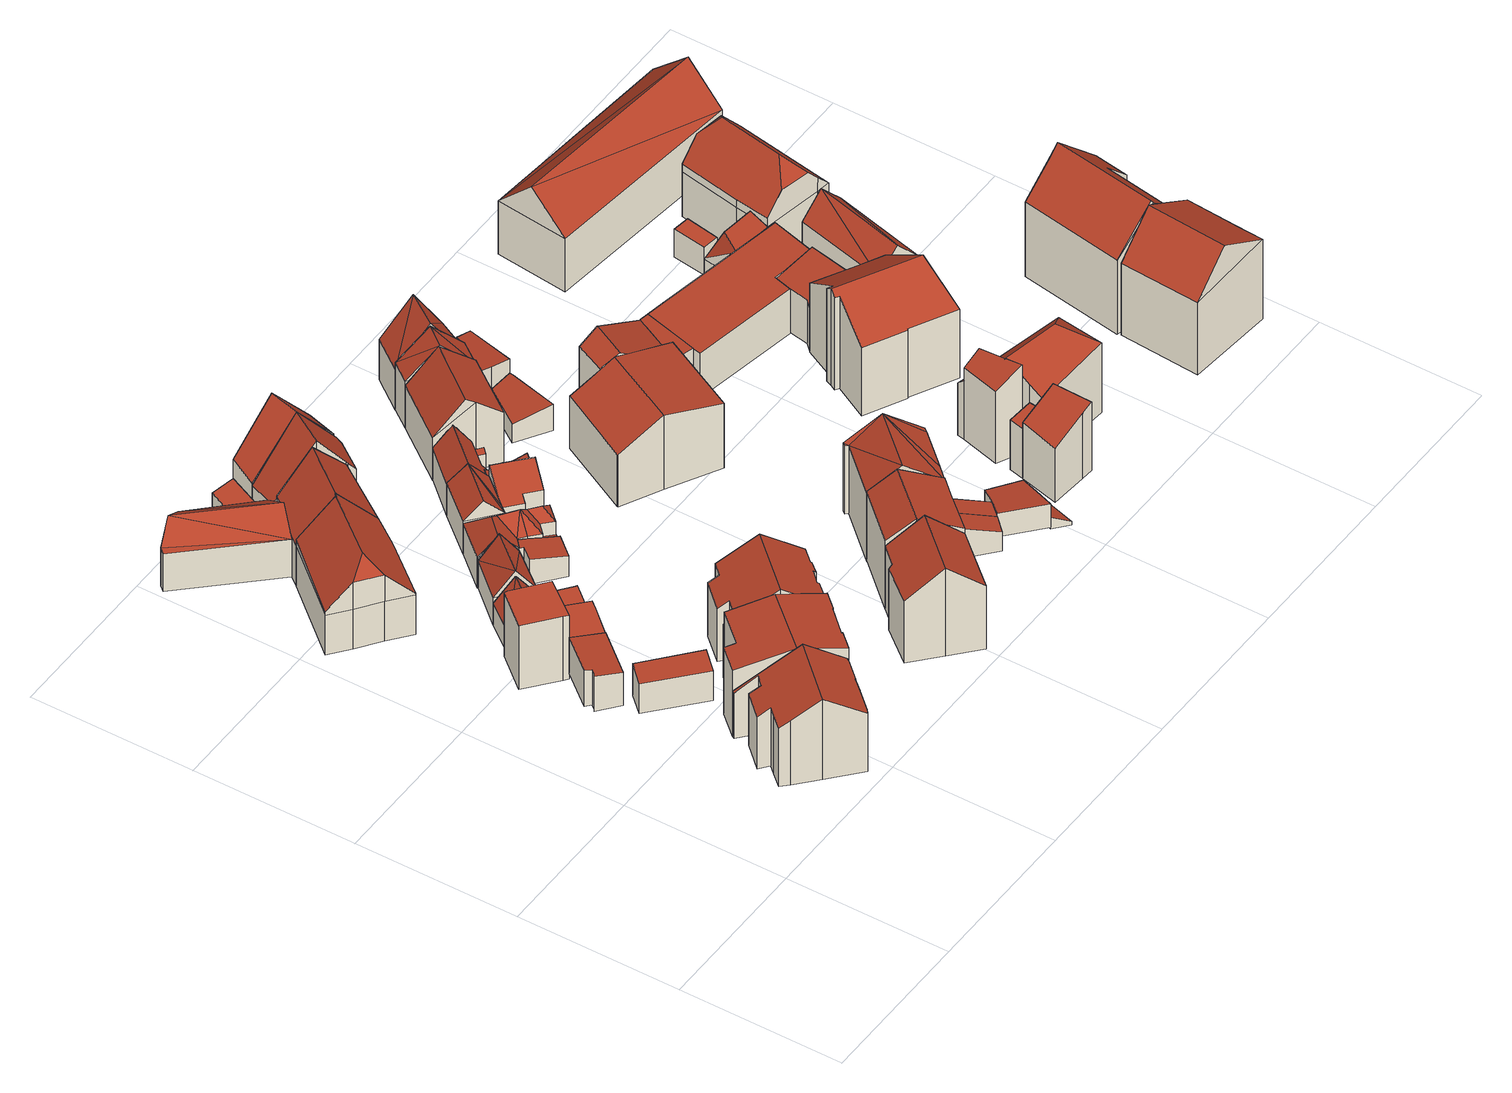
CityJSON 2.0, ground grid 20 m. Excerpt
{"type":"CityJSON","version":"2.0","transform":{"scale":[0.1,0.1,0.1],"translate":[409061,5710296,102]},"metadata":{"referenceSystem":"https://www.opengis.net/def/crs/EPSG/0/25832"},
"CityObjects":{
"building1":{"type":"Building","attributes":{"Gemeindeschluessel":"05978036","Geometrietyp2DReferenz":"3000","function":"31001_1000","roofType":"3100","measuredHeight":11.25},"geometry":[{"type":"MultiSurface","lod":"2","boundaries":[[[0,1,2,3]],[[1,4,2]],[[4,5,6,2]],[[5,7,8,6]],[[7,9,10,8]],[[9,11,10]],[[11,12,13,10]],[[12,14,13]],[[14,15,16,13]],[[15,17,18,16]],[[17,19,20,18]],[[19,21,22,20]],[[21,23,24,22]],[[23,25,26,24]],[[25,27,28,26]],[[27,29,30,28]],[[29,31,32,30]],[[31,33,34,32]],[[33,35,36,34]],[[35,37,38,36]],[[37,39,40,38]],[[39,41,42,40]],[[41,43,44,42]],[[43,0,3,44]],[[39,37,35,33,31,29,27,25,23,21,19,17]],[[17,15,14,12,11,9,7,5,4,1,0,43,41,39]],[[3,2,6,8,10,13,16,18,20,22,24,26,28,30,32,34,36,38,40,42,44]]],"semantics":{"surfaces":[{"type":"WallSurface"},{"type":"RoofSurface"},{"type":"GroundSurface"}],"values":[0,0,0,0,0,0,0,0,0,0,0,0,0,0,0,0,0,0,0,0,0,0,0,0,1,1,2]}}]},
"building2":{"type":"Building","attributes":{"Gemeindeschluessel":"05978036","Geometrietyp2DReferenz":"3000","function":"31001_2000","roofType":"2100","measuredHeight":5.08},"geometry":[{"type":"MultiSurface","lod":"2","boundaries":[[[45,46,47,48]],[[46,49,50,47]],[[49,51,52,50]],[[51,53,54,52]],[[53,55,56,54]],[[55,57,58,56]],[[57,45,48,58]],[[57,55,53,51,49,46,45]],[[48,47,50,52,54,56,58]]],"semantics":{"surfaces":[{"type":"WallSurface"},{"type":"RoofSurface"},{"type":"GroundSurface"}],"values":[0,0,0,0,0,0,0,1,2]}}]},
"building3":{"type":"Building","attributes":{"Gemeindeschluessel":"05978036","Geometrietyp2DReferenz":"3000","function":"31001_1000","roofType":"2100","measuredHeight":4.54},"geometry":[{"type":"MultiSurface","lod":"2","boundaries":[[[59,60,61,62]],[[60,63,64,61]],[[63,65,66,64]],[[65,59,62,66]],[[65,63,60,59]],[[62,61,64,66]]],"semantics":{"surfaces":[{"type":"WallSurface"},{"type":"RoofSurface"},{"type":"GroundSurface"}],"values":[0,0,0,0,1,2]}}]},
"building4":{"type":"Building","attributes":{"Gemeindeschluessel":"05978036","Geometrietyp2DReferenz":"3000","function":"31001_1000","roofType":"9999","measuredHeight":9},"geometry":[{"type":"MultiSurface","lod":"2","boundaries":[[[67,68,69,70,71,72]],[[72,71,73,74]],[[71,70,75,73]],[[70,69,76,75]],[[69,68,77,76]],[[68,67,78,77]],[[67,72,74,78]],[[74,73,75,76,77,78]]],"semantics":{"surfaces":[{"type":"RoofSurface"},{"type":"WallSurface"},{"type":"GroundSurface"}],"values":[0,1,1,1,1,1,1,2]}}]},
"building5":{"type":"Building","attributes":{"Gemeindeschluessel":"05978036","Geometrietyp2DReferenz":"3000","function":"31001_1000","roofType":"3100","measuredHeight":10.9},"geometry":[{"type":"MultiSurface","lod":"2","boundaries":[[[79,80,81,82]],[[80,83,84,81]],[[83,85,86,84]],[[85,87,88,86]],[[87,89,90,88]],[[89,91,92,90]],[[91,93,94,92]],[[93,95,96,94]],[[95,97,98,96]],[[97,99,100,98]],[[99,101,102,100]],[[101,103,104,102]],[[103,79,82,104]],[[99,97,95,93,91,89,87,85]],[[85,83,80,79,103,101,99]],[[82,81,84,86,88,90,92,94,96,98,100,102,104]]],"semantics":{"surfaces":[{"type":"WallSurface"},{"type":"RoofSurface"},{"type":"GroundSurface"}],"values":[0,0,0,0,0,0,0,0,0,0,0,0,0,1,1,2]}}]},
"building6":{"type":"Building","attributes":{"Gemeindeschluessel":"05978036","Geometrietyp2DReferenz":"3000","function":"31001_1000","roofType":"1000","measuredHeight":4.64},"geometry":[{"type":"MultiSurface","lod":"2","boundaries":[[[105,106,107,108]],[[106,109,110,107]],[[109,111,112,110]],[[111,113,114,112]],[[113,105,108,114]],[[113,111,109,106,105]],[[108,107,110,112,114]]],"semantics":{"surfaces":[{"type":"WallSurface"},{"type":"RoofSurface"},{"type":"GroundSurface"}],"values":[0,0,0,0,0,1,2]}}]},
"building7":{"type":"Building","attributes":{"Gemeindeschluessel":"05978036","Geometrietyp2DReferenz":"3000","function":"31001_1000","roofType":"5000","measuredHeight":11.27},"geometry":[{"type":"MultiSurface","lod":"2","boundaries":[[[115,116,117,118]],[[116,119,120,117]],[[119,121,122,120]],[[121,123,124,122]],[[123,125,126,124]],[[125,127,128,126]],[[127,129,130,128]],[[129,131,132,130]],[[131,133,134,132]],[[133,115,118,134]],[[135,136,137]],[[125,138,139,140,141,136,135,142]],[[136,141,143,144,137]],[[123,138,125]],[[127,125,142]],[[119,116,141,140]],[[116,115,143,141]],[[121,119,140,139]],[[123,121,139,138]],[[131,129,135,137]],[[129,127,142,135]],[[133,131,137,144]],[[115,133,144,143]],[[118,117,120,122,124,126,128,130,132,134]]],"semantics":{"surfaces":[{"type":"WallSurface"},{"type":"RoofSurface"},{"type":"GroundSurface"}],"values":[0,0,0,0,0,0,0,0,0,0,1,1,1,0,0,0,0,0,0,0,0,0,0,2]}}]},
"building8":{"type":"Building","attributes":{"Gemeindeschluessel":"05978036","Geometrietyp2DReferenz":"3000","function":"31001_1000","roofType":"3100","measuredHeight":6.16},"geometry":[{"type":"MultiSurface","lod":"2","boundaries":[[[145,146,147,75]],[[146,148,149,147]],[[148,150,76,149]],[[150,145,75,76]],[[148,146,151]],[[145,150,152]],[[145,151,146]],[[151,145,152]],[[152,148,151]],[[148,152,150]],[[75,147,149,76]]],"semantics":{"surfaces":[{"type":"WallSurface"},{"type":"RoofSurface"},{"type":"GroundSurface"}],"values":[0,0,0,0,0,0,1,1,1,1,2]}}]},
"building9":{"type":"Building","attributes":{"Gemeindeschluessel":"05978036","Geometrietyp2DReferenz":"3000","function":"31001_1000","roofType":"1000","measuredHeight":1.96},"geometry":[{"type":"MultiSurface","lod":"2","boundaries":[[[153,154,155,156]],[[154,157,158,155]],[[157,159,160,158]],[[159,161,162,160]],[[161,163,164,162]],[[163,165,166,164]],[[165,153,156,166]],[[165,163,161,159,157,154,153]],[[156,155,158,160,162,164,166]]],"semantics":{"surfaces":[{"type":"WallSurface"},{"type":"RoofSurface"},{"type":"GroundSurface"}],"values":[0,0,0,0,0,0,0,1,2]}}]},
"building10":{"type":"Building","attributes":{"Gemeindeschluessel":"05978036","Geometrietyp2DReferenz":"3000","function":"31001_1000"},"children":["building10-1","building10-2"]},
"building10-1":{"type":"BuildingPart","attributes":{"roofType":"5000","measuredHeight":7.78},"parents":["building10"],"geometry":[{"type":"MultiSurface","lod":"2","boundaries":[[[167,168,169,170]],[[168,171,172,169]],[[171,173,174,172]],[[173,175,176,174]],[[175,177,178,176]],[[177,179,180,178]],[[181,167,182,183]],[[171,167,181]],[[167,171,168]],[[175,183,177]],[[173,183,175]],[[183,173,181]],[[179,177,183,184]],[[173,171,181]],[[170,169,172,174,176,178,180]],[[170,180,179,167]],[[184,183,182]],[[179,184,182,167]]],"semantics":{"surfaces":[{"type":"WallSurface"},{"type":"RoofSurface"},{"type":"GroundSurface"},{"type":"ClosureSurface"}],"values":[0,0,0,0,0,0,1,1,1,1,1,1,1,0,2,3,0,3]}}]},
"building10-2":{"type":"BuildingPart","attributes":{"roofType":"3100","measuredHeight":11.14},"parents":["building10"],"geometry":[{"type":"MultiSurface","lod":"2","boundaries":[[[185,186,122,187]],[[186,188,120,122]],[[188,189,118,120]],[[189,190,167,170,118]],[[191,192,193,180,179]],[[192,194,195,193]],[[194,138,124,195]],[[138,185,187,124]],[[192,191,184,182,190,189,188,186,185]],[[185,138,194,192]],[[187,122,120,118,170,180,193,195,124]],[[179,184,191]],[[182,167,190]],[[179,180,170,167]],[[179,167,182,184]]],"semantics":{"surfaces":[{"type":"WallSurface"},{"type":"RoofSurface"},{"type":"GroundSurface"},{"type":"ClosureSurface"}],"values":[0,0,0,0,0,0,0,0,1,1,2,0,0,3,3]}}]},
"building11":{"type":"Building","attributes":{"Gemeindeschluessel":"05978036","Geometrietyp2DReferenz":"3000","function":"31001_1000","roofType":"3100","measuredHeight":6.98},"geometry":[{"type":"MultiSurface","lod":"2","boundaries":[[[196,197,198,199]],[[197,200,201,198]],[[200,202,203,201]],[[202,196,199,203]],[[200,197,204]],[[196,202,205]],[[197,205,204]],[[205,197,196]],[[205,200,204]],[[200,205,202]],[[199,198,201,203]]],"semantics":{"surfaces":[{"type":"WallSurface"},{"type":"RoofSurface"},{"type":"GroundSurface"}],"values":[0,0,0,0,0,0,1,1,1,1,2]}}]},
"building12":{"type":"Building","attributes":{"Gemeindeschluessel":"05978036","Geometrietyp2DReferenz":"3000","function":"31001_1000","roofType":"3100","measuredHeight":11.34},"geometry":[{"type":"MultiSurface","lod":"2","boundaries":[[[206,207,208,209]],[[207,210,211,208]],[[210,212,213,211]],[[212,214,215,213]],[[214,216,217,215]],[[216,218,219,217]],[[218,220,221,219]],[[220,222,223,221]],[[222,224,225,223]],[[224,226,227,225]],[[226,228,229,227]],[[228,230,231,229]],[[230,232,233,231]],[[232,234,235,233]],[[234,236,88,235]],[[236,237,238,88]],[[237,239,84,238]],[[239,240,241,84]],[[240,206,209,241]],[[237,236,234,232,230,228,226,224,222,220,218]],[[218,216,214,212,210,207,206,240,239,237]],[[209,208,211,213,215,217,219,221,223,225,227,229,231,233,235,88,238,84,241]]],"semantics":{"surfaces":[{"type":"WallSurface"},{"type":"RoofSurface"},{"type":"GroundSurface"}],"values":[0,0,0,0,0,0,0,0,0,0,0,0,0,0,0,0,0,0,0,1,1,2]}}]},
"building13":{"type":"Building","attributes":{"Gemeindeschluessel":"05978036","Geometrietyp2DReferenz":"3000","function":"31001_2460","roofType":"1000","measuredHeight":2.36},"geometry":[{"type":"MultiSurface","lod":"2","boundaries":[[[242,243,244,245]],[[243,246,247,244]],[[246,248,249,247]],[[248,242,245,249]],[[248,246,243,242]],[[245,244,247,249]]],"semantics":{"surfaces":[{"type":"WallSurface"},{"type":"RoofSurface"},{"type":"GroundSurface"}],"values":[0,0,0,0,1,2]}}]},
"building14":{"type":"Building","attributes":{"Gemeindeschluessel":"05978036","Geometrietyp2DReferenz":"3000","function":"31001_2000","roofType":"2100","measuredHeight":3.6},"geometry":[{"type":"MultiSurface","lod":"2","boundaries":[[[250,251,252,253]],[[251,254,255,252]],[[254,256,257,255]],[[256,258,259,257]],[[258,260,261,259]],[[260,262,263,261]],[[262,264,265,263]],[[264,250,253,265]],[[264,262,260,258,256,254,251,250]],[[253,252,255,257,259,261,263,265]]],"semantics":{"surfaces":[{"type":"WallSurface"},{"type":"RoofSurface"},{"type":"GroundSurface"}],"values":[0,0,0,0,0,0,0,0,1,2]}}]},
"building15":{"type":"Building","attributes":{"Gemeindeschluessel":"05978036","Geometrietyp2DReferenz":"3000","function":"31001_1000","roofType":"5000","measuredHeight":6.95},"geometry":[{"type":"MultiSurface","lod":"2","boundaries":[[[266,267,268,269]],[[267,270,271,268]],[[270,272,273,271]],[[272,274,275,273]],[[274,276,277,275]],[[276,278,279,277]],[[278,280,281,279]],[[280,282,283,281]],[[282,284,285,283]],[[284,286,201,285]],[[286,287,198,201]],[[287,266,269,198]],[[287,288,266]],[[288,287,286]],[[289,290,288,286,284]],[[291,282,280]],[[291,284,282]],[[284,291,289]],[[292,291,280,278]],[[293,292,278,276]],[[293,276,274]],[[274,292,293]],[[272,292,274]],[[270,292,272]],[[270,291,292]],[[270,289,291]],[[270,290,289]],[[290,270,267]],[[288,290,267,266]],[[269,268,271,273,275,277,279,281,283,285,201,198]]],"semantics":{"surfaces":[{"type":"WallSurface"},{"type":"RoofSurface"},{"type":"GroundSurface"}],"values":[0,0,0,0,0,0,0,0,0,0,0,0,0,0,1,1,1,1,1,1,1,1,1,1,1,1,1,1,1,2]}}]},
"building16":{"type":"Building","attributes":{"Gemeindeschluessel":"05978036","Geometrietyp2DReferenz":"3000","function":"31001_1000","roofType":"3100","measuredHeight":12.45},"geometry":[{"type":"MultiSurface","lod":"2","boundaries":[[[294,295,296,297]],[[295,298,299,296]],[[298,300,301,299]],[[300,302,303,301]],[[302,304,305,303]],[[304,306,307,305]],[[306,308,309,307]],[[308,310,311,309]],[[310,294,297,311]],[[306,304,302,300,298]],[[298,295,294,310,308,306]],[[297,296,299,301,303,305,307,309,311]]],"semantics":{"surfaces":[{"type":"WallSurface"},{"type":"RoofSurface"},{"type":"GroundSurface"}],"values":[0,0,0,0,0,0,0,0,0,1,1,2]}}]},
"building17":{"type":"Building","attributes":{"Gemeindeschluessel":"05978036","Geometrietyp2DReferenz":"3000","function":"31001_1000","roofType":"2100","measuredHeight":1.7},"geometry":[{"type":"MultiSurface","lod":"2","boundaries":[[[312,313,314,315]],[[313,316,317,314]],[[316,318,319,317]],[[318,312,315,319]],[[318,316,313,312]],[[315,314,317,319]]],"semantics":{"surfaces":[{"type":"WallSurface"},{"type":"RoofSurface"},{"type":"GroundSurface"}],"values":[0,0,0,0,1,2]}}]},
"building18":{"type":"Building","attributes":{"Gemeindeschluessel":"05978036","Geometrietyp2DReferenz":"3000","function":"31001_1000"},"children":["building18-1","building18-2"]},
"building18-1":{"type":"BuildingPart","attributes":{"roofType":"3100","measuredHeight":11.74},"parents":["building18"],"geometry":[{"type":"MultiSurface","lod":"2","boundaries":[[[320,321,322,323]],[[321,324,325,322]],[[324,326,327,325]],[[326,328,329,327]],[[328,330,331,329]],[[330,332,333,331]],[[332,334,335,333]],[[334,175,336,335]],[[175,337,338,336]],[[332,330,328,326,324,321,320,339]],[[339,337,175,334,332]],[[338,340,323,322,325,327,329,331,333,335,336]],[[340,338,337,339]],[[320,323,340,339]]],"semantics":{"surfaces":[{"type":"WallSurface"},{"type":"RoofSurface"},{"type":"GroundSurface"},{"type":"ClosureSurface"}],"values":[0,0,0,0,0,0,0,0,0,1,1,2,3,3]}}]},
"building18-2":{"type":"BuildingPart","attributes":{"roofType":"3100","measuredHeight":11.74},"parents":["building18"],"geometry":[{"type":"MultiSurface","lod":"2","boundaries":[[[341,342,343,344]],[[342,345,320,323,343]],[[346,347,348,338,337]],[[347,341,344,348]],[[339,345,342,341]],[[341,347,346,339]],[[344,343,323,340,338,348]],[[339,320,345]],[[339,340,323,320]],[[346,337,339]],[[337,338,340,339]]],"semantics":{"surfaces":[{"type":"WallSurface"},{"type":"RoofSurface"},{"type":"GroundSurface"},{"type":"ClosureSurface"}],"values":[0,0,0,0,1,1,2,0,3,0,3]}}]},
"building19":{"type":"Building","attributes":{"Gemeindeschluessel":"05978036","Geometrietyp2DReferenz":"3000","function":"31001_1000","roofType":"5000","measuredHeight":6.96},"geometry":[{"type":"MultiSurface","lod":"2","boundaries":[[[349,350,351,352]],[[350,353,354,351]],[[353,355,356,354]],[[355,357,358,356]],[[357,349,352,358]],[[359,360,350,349]],[[360,355,353]],[[360,357,355]],[[357,360,359]],[[353,350,360]],[[349,357,359]],[[352,351,354,356,358]]],"semantics":{"surfaces":[{"type":"WallSurface"},{"type":"RoofSurface"},{"type":"GroundSurface"}],"values":[0,0,0,0,0,1,1,1,1,0,0,2]}}]},
"building20":{"type":"Building","attributes":{"Gemeindeschluessel":"05978036","Geometrietyp2DReferenz":"3000","function":"31001_1000","roofType":"2100","measuredHeight":5.82},"geometry":[{"type":"MultiSurface","lod":"2","boundaries":[[[361,362,363,364]],[[362,365,366,363]],[[365,367,368,366]],[[367,369,370,368]],[[369,371,372,370]],[[371,373,374,372]],[[373,375,376,374]],[[375,361,364,376]],[[375,373,371,369,367,365,362,361]],[[364,363,366,368,370,372,374,376]]],"semantics":{"surfaces":[{"type":"WallSurface"},{"type":"RoofSurface"},{"type":"GroundSurface"}],"values":[0,0,0,0,0,0,0,0,1,2]}}]},
"building21":{"type":"Building","attributes":{"Gemeindeschluessel":"05978036","Geometrietyp2DReferenz":"3000","function":"31001_1000","roofType":"3100","measuredHeight":12.07},"geometry":[{"type":"MultiSurface","lod":"2","boundaries":[[[377,378,379,380]],[[378,381,382,379]],[[381,383,384,382]],[[383,385,386,384]],[[385,387,388,386]],[[387,389,390,388]],[[389,377,380,390]],[[385,383,381,378]],[[378,377,389,387,385]],[[380,379,382,384,386,388,390]]],"semantics":{"surfaces":[{"type":"WallSurface"},{"type":"RoofSurface"},{"type":"GroundSurface"}],"values":[0,0,0,0,0,0,0,1,1,2]}}]},
"building22":{"type":"Building","attributes":{"Gemeindeschluessel":"05978036","Geometrietyp2DReferenz":"3000","function":"31001_1000","roofType":"2100","measuredHeight":3.78},"geometry":[{"type":"MultiSurface","lod":"2","boundaries":[[[391,392,393,394]],[[392,395,396,393]],[[395,397,398,396]],[[397,399,400,398]],[[399,401,402,400]],[[401,391,394,402]],[[401,399,397,395,392,391]],[[394,393,396,398,400,402]]],"semantics":{"surfaces":[{"type":"WallSurface"},{"type":"RoofSurface"},{"type":"GroundSurface"}],"values":[0,0,0,0,0,0,1,2]}}]},
"building23":{"type":"Building","attributes":{"Gemeindeschluessel":"05978036","Geometrietyp2DReferenz":"3000","function":"31001_1000"},"children":["building23-1","building23-2"]},
"building23-1":{"type":"BuildingPart","attributes":{"roofType":"9999","measuredHeight":3.39},"parents":["building23"],"geometry":[{"type":"MultiSurface","lod":"2","boundaries":[[[403,404,405,406]],[[406,405,407,408]],[[404,403,409,410]],[[403,406,408,409]],[[410,407,405,404]],[[408,407,410,409]]],"semantics":{"surfaces":[{"type":"RoofSurface"},{"type":"WallSurface"},{"type":"GroundSurface"}],"values":[0,1,1,1,1,2]}}]},
"building23-2":{"type":"BuildingPart","attributes":{"roofType":"5000","measuredHeight":7.15},"parents":["building23"],"geometry":[{"type":"MultiSurface","lod":"2","boundaries":[[[411,412,351,354]],[[412,413,414,351]],[[413,415,416,414]],[[417,418,419,420]],[[418,421,422,419]],[[421,392,423,422]],[[392,411,354,423]],[[424,425,413,412]],[[421,418,417,415,425,424,411,392]],[[412,411,424]],[[415,413,425]],[[354,351,414,416,410,407,420,419,422,423]],[[417,420,407,405,404,410,416,415]],[[405,407,410,404]]],"semantics":{"surfaces":[{"type":"WallSurface"},{"type":"RoofSurface"},{"type":"GroundSurface"},{"type":"ClosureSurface"}],"values":[0,0,0,0,0,0,0,1,1,0,0,2,0,3]}}]},
"building24":{"type":"Building","attributes":{"Gemeindeschluessel":"05978036","Geometrietyp2DReferenz":"3000","function":"31001_1310","roofType":"2100","measuredHeight":3.73},"geometry":[{"type":"MultiSurface","lod":"2","boundaries":[[[426,427,428,429]],[[427,430,431,428]],[[430,432,433,431]],[[432,434,435,433]],[[434,426,429,435]],[[434,432,430,427,426]],[[429,428,431,433,435]]],"semantics":{"surfaces":[{"type":"WallSurface"},{"type":"RoofSurface"},{"type":"GroundSurface"}],"values":[0,0,0,0,0,1,2]}}]},
"building25":{"type":"Building","attributes":{"Gemeindeschluessel":"05978036","Geometrietyp2DReferenz":"3000","function":"31001_9998","roofType":"2100","measuredHeight":4.64},"geometry":[{"type":"MultiSurface","lod":"2","boundaries":[[[436,437,438,439]],[[437,440,441,438]],[[440,442,443,441]],[[442,436,439,443]],[[442,440,437,436]],[[439,438,441,443]]],"semantics":{"surfaces":[{"type":"WallSurface"},{"type":"RoofSurface"},{"type":"GroundSurface"}],"values":[0,0,0,0,1,2]}}]},
"building26":{"type":"Building","attributes":{"Gemeindeschluessel":"05978036","Geometrietyp2DReferenz":"3000","function":"31001_1000","roofType":"5000","measuredHeight":12.66},"geometry":[{"type":"MultiSurface","lod":"2","boundaries":[[[444,445,446,447]],[[445,448,449,446]],[[448,450,451,449]],[[450,452,453,451]],[[452,454,455,453]],[[454,456,457,455]],[[456,458,459,457]],[[458,444,447,459]],[[460,454,452]],[[460,456,454]],[[460,458,456]],[[458,460,461]],[[450,445,460]],[[445,450,448]],[[445,461,460]],[[461,445,444]],[[444,458,461]],[[452,450,460]],[[447,446,449,451,453,455,457,459]]],"semantics":{"surfaces":[{"type":"WallSurface"},{"type":"RoofSurface"},{"type":"GroundSurface"}],"values":[0,0,0,0,0,0,0,0,1,1,1,1,1,1,1,1,0,0,2]}}]},
"building27":{"type":"Building","attributes":{"Gemeindeschluessel":"05978036","Geometrietyp2DReferenz":"3000","function":"31001_1100","roofType":"5000","measuredHeight":10.4},"geometry":[{"type":"MultiSurface","lod":"2","boundaries":[[[462,463,464,465]],[[463,466,467,464]],[[466,468,469,467]],[[468,470,471,469]],[[470,462,465,471]],[[466,472,473,470,468]],[[473,472,463,462]],[[462,470,473]],[[466,463,472]],[[465,464,467,469,471]]],"semantics":{"surfaces":[{"type":"WallSurface"},{"type":"RoofSurface"},{"type":"GroundSurface"}],"values":[0,0,0,0,0,1,1,0,0,2]}}]},
"building28":{"type":"Building","attributes":{"Gemeindeschluessel":"05978036","Geometrietyp2DReferenz":"3000","function":"31001_2000","roofType":"2100","measuredHeight":4.6},"geometry":[{"type":"MultiSurface","lod":"2","boundaries":[[[437,436,439,438]],[[436,474,475,439]],[[474,476,477,475]],[[476,437,438,477]],[[476,474,436,437]],[[438,439,475,477]]],"semantics":{"surfaces":[{"type":"WallSurface"},{"type":"RoofSurface"},{"type":"GroundSurface"}],"values":[0,0,0,0,1,2]}}]},
"building29":{"type":"Building","attributes":{"Gemeindeschluessel":"05978036","Geometrietyp2DReferenz":"3000","function":"31001_1000","roofType":"2100","measuredHeight":3.28},"geometry":[{"type":"MultiSurface","lod":"2","boundaries":[[[478,479,480,481]],[[479,482,483,480]],[[482,484,485,483]],[[484,486,487,485]],[[486,488,489,487]],[[488,478,481,489]],[[488,486,484,482,479,478]],[[481,480,483,485,487,489]]],"semantics":{"surfaces":[{"type":"WallSurface"},{"type":"RoofSurface"},{"type":"GroundSurface"}],"values":[0,0,0,0,0,0,1,2]}}]},
"building30":{"type":"Building","attributes":{"Gemeindeschluessel":"05978036","Geometrietyp2DReferenz":"3000","function":"31001_1100","roofType":"3100","measuredHeight":10.37},"geometry":[{"type":"MultiSurface","lod":"2","boundaries":[[[490,491,492,464]],[[491,493,494,492]],[[493,495,467,494]],[[495,490,464,467]],[[493,491,496]],[[490,495,497]],[[491,497,496]],[[497,491,490]],[[496,495,493]],[[495,496,497]],[[464,492,494,467]]],"semantics":{"surfaces":[{"type":"WallSurface"},{"type":"RoofSurface"},{"type":"GroundSurface"}],"values":[0,0,0,0,0,0,1,1,1,1,2]}}]},
"building31":{"type":"Building","attributes":{"Gemeindeschluessel":"05978036","Geometrietyp2DReferenz":"3000","function":"31001_1310","roofType":"2100","measuredHeight":3.69},"geometry":[{"type":"MultiSurface","lod":"2","boundaries":[[[498,499,500,501]],[[499,502,503,500]],[[502,504,505,503]],[[504,506,507,505]],[[506,498,501,507]],[[506,504,502,499,498]],[[501,500,503,505,507]]],"semantics":{"surfaces":[{"type":"WallSurface"},{"type":"RoofSurface"},{"type":"GroundSurface"}],"values":[0,0,0,0,0,1,2]}}]},
"building32":{"type":"Building","attributes":{"Gemeindeschluessel":"05978036","Geometrietyp2DReferenz":"3000","function":"31001_2000"},"children":["building32-1","building32-2"]},
"building32-1":{"type":"BuildingPart","attributes":{"roofType":"3100","measuredHeight":10.35},"parents":["building32"],"geometry":[{"type":"MultiSurface","lod":"2","boundaries":[[[508,509,510,511]],[[509,512,513,510]],[[512,514,515,513]],[[514,516,517,515]],[[518,519,520,521,522]],[[519,508,511,520]],[[523,524,525,516,514,512,509,508]],[[508,519,518,526,527,523]],[[511,510,513,515,517,528,521,520]],[[529,524,523]],[[528,517,516,525,530]],[[530,525,524,529]],[[518,522,526]],[[527,529,523]],[[528,530,522,521]],[[522,530,529,527,526]]],"semantics":{"surfaces":[{"type":"WallSurface"},{"type":"RoofSurface"},{"type":"GroundSurface"},{"type":"ClosureSurface"}],"values":[0,0,0,0,0,0,1,1,2,0,3,3,0,0,3,3]}}]},
"building32-2":{"type":"BuildingPart","attributes":{"roofType":"3100","measuredHeight":10.6},"parents":["building32"],"geometry":[{"type":"MultiSurface","lod":"2","boundaries":[[[531,532,533,517,516]],[[532,534,535,533]],[[534,522,521,535]],[[534,532,536]],[[532,531,524,529,527,537,536]],[[522,534,536,537,526]],[[517,533,535,521,528]],[[516,525,531]],[[517,528,530,525,516]],[[528,521,522,530]],[[537,527,526]],[[524,531,525]],[[529,524,525,530]],[[526,527,529,530,522]]],"semantics":{"surfaces":[{"type":"WallSurface"},{"type":"RoofSurface"},{"type":"GroundSurface"},{"type":"ClosureSurface"}],"values":[0,0,0,0,1,1,2,0,3,3,0,0,3,3]}}]},
"building33":{"type":"Building","attributes":{"Gemeindeschluessel":"05978036","Geometrietyp2DReferenz":"3000","function":"31001_1310","roofType":"2100","measuredHeight":1.61},"geometry":[{"type":"MultiSurface","lod":"2","boundaries":[[[538,539,540,541]],[[539,542,543,540]],[[542,544,545,543]],[[544,538,541,545]],[[544,542,539,538]],[[541,540,543,545]]],"semantics":{"surfaces":[{"type":"WallSurface"},{"type":"RoofSurface"},{"type":"GroundSurface"}],"values":[0,0,0,0,1,2]}}]},
"building34":{"type":"Building","attributes":{"Gemeindeschluessel":"05978036","Geometrietyp2DReferenz":"3000","function":"31001_1100","roofType":"5000","measuredHeight":10.72},"geometry":[{"type":"MultiSurface","lod":"2","boundaries":[[[546,547,548,549]],[[547,550,551,548]],[[550,552,553,551]],[[552,554,555,553]],[[554,546,549,555]],[[554,556,546]],[[556,554,557]],[[557,547,556]],[[547,557,552,550]],[[546,556,547]],[[557,554,552]],[[549,548,551,553,555]]],"semantics":{"surfaces":[{"type":"WallSurface"},{"type":"RoofSurface"},{"type":"GroundSurface"}],"values":[0,0,0,0,0,1,1,1,1,0,0,2]}}]},
"building35":{"type":"Building","attributes":{"Gemeindeschluessel":"05978036","Geometrietyp2DReferenz":"3000","function":"31001_1000","roofType":"2100","measuredHeight":6.03},"geometry":[{"type":"MultiSurface","lod":"2","boundaries":[[[558,559,560,561]],[[559,562,563,560]],[[562,564,565,563]],[[564,566,567,565]],[[566,568,569,567]],[[568,570,571,569]],[[570,558,561,571]],[[570,568,566,564,562,559,558]],[[561,560,563,565,567,569,571]]],"semantics":{"surfaces":[{"type":"WallSurface"},{"type":"RoofSurface"},{"type":"GroundSurface"}],"values":[0,0,0,0,0,0,0,1,2]}}]},
"building36":{"type":"Building","attributes":{"Gemeindeschluessel":"05978036","Geometrietyp2DReferenz":"3000","function":"31001_2000","roofType":"2100","measuredHeight":9.75},"geometry":[{"type":"MultiSurface","lod":"2","boundaries":[[[572,573,574,575]],[[573,576,577,574]],[[576,578,579,577]],[[578,580,581,579]],[[580,582,583,581]],[[582,572,575,583]],[[582,580,578,576,573,572]],[[575,574,577,579,581,583]]],"semantics":{"surfaces":[{"type":"WallSurface"},{"type":"RoofSurface"},{"type":"GroundSurface"}],"values":[0,0,0,0,0,0,1,2]}}]},
"building37":{"type":"Building","attributes":{"Gemeindeschluessel":"05978036","Geometrietyp2DReferenz":"3000","function":"31001_1310","roofType":"2100","measuredHeight":7.08},"geometry":[{"type":"MultiSurface","lod":"2","boundaries":[[[584,585,574,577]],[[585,586,587,574]],[[586,588,589,587]],[[588,584,577,589]],[[588,586,585,584]],[[577,574,587,589]]],"semantics":{"surfaces":[{"type":"WallSurface"},{"type":"RoofSurface"},{"type":"GroundSurface"}],"values":[0,0,0,0,1,2]}}]},
"building38":{"type":"Building","attributes":{"Gemeindeschluessel":"05978036","Geometrietyp2DReferenz":"3000","function":"31001_1100","roofType":"2100","measuredHeight":7.09},"geometry":[{"type":"MultiSurface","lod":"2","boundaries":[[[590,591,592,593]],[[591,594,521,592]],[[594,595,535,521]],[[595,590,593,535]],[[595,594,591,590]],[[593,592,521,535]]],"semantics":{"surfaces":[{"type":"WallSurface"},{"type":"RoofSurface"},{"type":"GroundSurface"}],"values":[0,0,0,0,1,2]}}]},
"building39":{"type":"Building","attributes":{"Gemeindeschluessel":"05978036","Geometrietyp2DReferenz":"3000","function":"31001_1000"},"children":["building39-1","building39-2"]},
"building39-1":{"type":"BuildingPart","attributes":{"roofType":"2100","measuredHeight":12.45},"parents":["building39"],"geometry":[{"type":"MultiSurface","lod":"2","boundaries":[[[596,597,598,599,600]],[[597,601,602,603,598]],[[597,596,604,605,606,607,601]],[[603,608,609,599,598]],[[610,602,601,607]],[[610,608,603,602]],[[606,610,607]],[[600,604,596]],[[599,609,605,604,600]],[[609,608,610,606,605]]],"semantics":{"surfaces":[{"type":"WallSurface"},{"type":"RoofSurface"},{"type":"GroundSurface"},{"type":"ClosureSurface"}],"values":[0,0,1,2,0,3,0,0,3,3]}}]},
"building39-2":{"type":"BuildingPart","attributes":{"roofType":"5000","measuredHeight":12.26},"parents":["building39"],"geometry":[{"type":"MultiSurface","lod":"2","boundaries":[[[611,612,613,614]],[[612,615,616,613]],[[615,600,599,616]],[[602,617,618,603]],[[617,619,620,618]],[[619,621,622,620]],[[621,623,624,622]],[[623,625,626,624]],[[625,627,628,626]],[[627,611,614,628]],[[623,621,629]],[[621,619,617,602,610,606,630,629]],[[630,604,600,615,612,611,627,625,623,629]],[[614,613,616,599,609,608,603,618,620,622,624,626,628]],[[605,604,630]],[[609,599,600,604,605]],[[606,605,630]],[[609,605,606,610,608]],[[602,603,608,610]]],"semantics":{"surfaces":[{"type":"WallSurface"},{"type":"RoofSurface"},{"type":"GroundSurface"},{"type":"ClosureSurface"}],"values":[0,0,0,0,0,0,0,0,0,0,1,1,1,2,0,3,0,3,3]}}]},
"building40":{"type":"Building","attributes":{"Gemeindeschluessel":"05978036","Geometrietyp2DReferenz":"3000","function":"31001_1100","roofType":"3100","measuredHeight":13.6},"geometry":[{"type":"MultiSurface","lod":"2","boundaries":[[[631,632,633,634]],[[632,635,636,633]],[[635,637,638,636]],[[637,639,640,638]],[[639,641,642,640]],[[641,643,644,642]],[[643,645,646,644]],[[645,647,648,646]],[[647,649,650,648]],[[649,651,652,650]],[[651,653,654,652]],[[653,655,656,654]],[[655,631,634,656]],[[651,649,647,645,643,641,639]],[[639,637,635,632,631,655,653,651]],[[634,633,636,638,640,642,644,646,648,650,652,654,656]]],"semantics":{"surfaces":[{"type":"WallSurface"},{"type":"RoofSurface"},{"type":"GroundSurface"}],"values":[0,0,0,0,0,0,0,0,0,0,0,0,0,1,1,2]}}]},
"building41":{"type":"Building","attributes":{"Gemeindeschluessel":"05978036","Geometrietyp2DReferenz":"3000","function":"31001_1100","roofType":"2100","measuredHeight":7},"geometry":[{"type":"MultiSurface","lod":"2","boundaries":[[[657,658,659,660]],[[658,661,592,659]],[[661,590,593,592]],[[590,662,663,593]],[[662,664,665,663]],[[664,666,667,665]],[[666,668,669,667]],[[668,670,671,669]],[[670,657,660,671]],[[670,668,666,664,662,590,661,658,657]],[[660,659,592,593,663,665,667,669,671]]],"semantics":{"surfaces":[{"type":"WallSurface"},{"type":"RoofSurface"},{"type":"GroundSurface"}],"values":[0,0,0,0,0,0,0,0,0,1,2]}}]},
"building42":{"type":"Building","attributes":{"Gemeindeschluessel":"05978036","Geometrietyp2DReferenz":"3000","function":"31001_1100","roofType":"2100","measuredHeight":6.99},"geometry":[{"type":"MultiSurface","lod":"2","boundaries":[[[672,673,674,675]],[[673,657,676,674]],[[657,677,678,676]],[[677,679,680,678]],[[679,681,682,680]],[[681,683,684,682]],[[683,672,675,684]],[[683,681,679,677,657,673,672]],[[675,674,676,678,680,682,684]]],"semantics":{"surfaces":[{"type":"WallSurface"},{"type":"RoofSurface"},{"type":"GroundSurface"}],"values":[0,0,0,0,0,0,0,1,2]}}]},
"building43":{"type":"Building","attributes":{"Gemeindeschluessel":"05978036","Geometrietyp2DReferenz":"3000","function":"31001_1310","roofType":"5000","measuredHeight":6.73},"geometry":[{"type":"MultiSurface","lod":"2","boundaries":[[[685,686,687,688]],[[686,689,690,687]],[[689,691,692,690]],[[691,693,694,692]],[[693,695,696,694]],[[695,685,688,696]],[[697,698,699]],[[700,701,698,697,702]],[[686,685,695,699,698,701]],[[691,702,697,693]],[[689,700,702,691]],[[686,701,700,689]],[[693,697,699,695]],[[688,687,690,692,694,696]]],"semantics":{"surfaces":[{"type":"WallSurface"},{"type":"RoofSurface"},{"type":"GroundSurface"}],"values":[0,0,0,0,0,0,1,1,1,0,0,0,0,2]}}]},
"building44":{"type":"Building","attributes":{"Gemeindeschluessel":"05978036","Geometrietyp2DReferenz":"3000","function":"31001_1310","roofType":"1000","measuredHeight":3.88},"geometry":[{"type":"MultiSurface","lod":"2","boundaries":[[[703,704,705,696]],[[704,706,707,705]],[[706,708,688,707]],[[708,703,696,688]],[[708,706,704,703]],[[696,705,707,688]]],"semantics":{"surfaces":[{"type":"WallSurface"},{"type":"RoofSurface"},{"type":"GroundSurface"}],"values":[0,0,0,0,1,2]}}]},
"building45":{"type":"Building","attributes":{"Gemeindeschluessel":"05978036","Geometrietyp2DReferenz":"3000","function":"31001_1000","roofType":"3100","measuredHeight":8.38},"geometry":[{"type":"MultiSurface","lod":"2","boundaries":[[[709,710,711,712]],[[710,713,714,711]],[[713,715,716,714]],[[715,717,718,716]],[[717,709,712,718]],[[719,709,717]],[[717,720,719]],[[713,721,719,720]],[[713,720,715]],[[710,721,713]],[[709,719,721,710]],[[720,717,715]],[[712,711,714,716,718]]],"semantics":{"surfaces":[{"type":"WallSurface"},{"type":"RoofSurface"},{"type":"GroundSurface"}],"values":[0,0,0,0,0,1,1,1,1,0,0,0,2]}}]},
"building46":{"type":"Building","attributes":{"Gemeindeschluessel":"05978036","Geometrietyp2DReferenz":"3000","function":"31001_1100","roofType":"5000","measuredHeight":14.98},"geometry":[{"type":"MultiSurface","lod":"2","boundaries":[[[722,723,724,725]],[[723,726,727,724]],[[726,728,729,727]],[[728,730,731,729]],[[730,732,733,731]],[[732,722,725,733]],[[730,728,726,734,735,732]],[[735,734,723,722]],[[726,723,734]],[[722,732,735]],[[725,724,727,729,731,733]]],"semantics":{"surfaces":[{"type":"WallSurface"},{"type":"RoofSurface"},{"type":"GroundSurface"}],"values":[0,0,0,0,0,0,1,1,0,0,2]}}]},
"building47":{"type":"Building","attributes":{"Gemeindeschluessel":"05978036","Geometrietyp2DReferenz":"3000","function":"31001_3010","roofType":"3100","measuredHeight":12.11},"geometry":[{"type":"MultiSurface","lod":"2","boundaries":[[[736,737,738,739]],[[737,740,741,738]],[[740,742,743,741]],[[742,736,739,743]],[[740,737,744]],[[736,742,745]],[[744,736,745]],[[736,744,737]],[[740,745,742]],[[745,740,744]],[[739,738,741,743]]],"semantics":{"surfaces":[{"type":"WallSurface"},{"type":"RoofSurface"},{"type":"GroundSurface"}],"values":[0,0,0,0,0,0,1,1,1,1,2]}}]},
"building48":{"type":"Building","attributes":{"Gemeindeschluessel":"05978036","Geometrietyp2DReferenz":"3000","function":"31001_1000","roofType":"5000","measuredHeight":12.56},"geometry":[{"type":"MultiSurface","lod":"2","boundaries":[[[746,747,748,749]],[[747,750,751,748]],[[750,752,753,751]],[[752,754,755,753]],[[754,756,757,755]],[[756,758,759,757]],[[758,700,760,759]],[[700,746,749,760]],[[761,762,763]],[[764,765,766]],[[767,768,769,764,766,763,762]],[[770,761,763,766,765,771,756]],[[756,771,758]],[[758,771,765,764,769,700]],[[746,768,767,747]],[[700,769,768,746]],[[747,767,762,750]],[[750,762,761,752]],[[754,770,756]],[[752,761,770,754]],[[749,748,751,753,755,757,759,760]]],"semantics":{"surfaces":[{"type":"WallSurface"},{"type":"RoofSurface"},{"type":"GroundSurface"}],"values":[0,0,0,0,0,0,0,0,1,1,1,1,0,0,0,0,0,0,0,0,2]}}]},
"building49":{"type":"Building","attributes":{"Gemeindeschluessel":"05978036","Geometrietyp2DReferenz":"3000","function":"31001_1100","roofType":"5000","measuredHeight":15.39},"geometry":[{"type":"MultiSurface","lod":"2","boundaries":[[[772,773,774]],[[775,776,777]],[[778,779,780,781,782,783,784,785]],[[775,786,779,778]],[[786,773,780,779]],[[773,772,781,780]],[[772,787,782,781]],[[787,788,783,782]],[[788,789,784,783]],[[789,776,785,784]],[[776,775,778,785]],[[777,774,773,786,775]],[[788,787,772,774,777,776,789]]],"semantics":{"surfaces":[{"type":"WallSurface"},{"type":"GroundSurface"},{"type":"RoofSurface"}],"values":[0,0,1,0,0,0,0,0,0,0,0,2,2]}}]}
},
"vertices":[
[222,70,103],[221,68,103],[221,68,21],[222,70,21],[221,68,102],[202,47,102],[202,47,21],[201,47,103],[201,47,21],[189,33,103],[189,33,21],[189,33,102],[170,12,102],[170,12,21],[170,12,103],[165,8,103],[165,8,21],[130,40,134],[130,40,21],[105,63,111],[105,63,21],[96,72,103],[96,72,21],[109,87,103],[109,87,21],[117,96,103],[117,96,21],[106,105,94],[106,105,21],[131,132,94],[131,132,21],[141,123,102],[141,123,21],[150,133,103],[150,133,21],[131,150,85],[131,150,21],[133,153,85],[133,153,21],[188,103,134],[188,103,21],[224,70,102],[224,70,21],[223,70,102],[223,70,21],
[89,295,67],[92,297,67],[92,297,17],[89,295,17],[96,302,67],[96,302,17],[90,308,68],[90,308,17],[123,348,68],[123,348,17],[153,323,64],[153,323,17],[113,275,64],[113,275,17],
[107,251,65],[126,272,68],[126,272,23],[107,251,23],[185,220,68],[185,220,23],[165,198,65],[165,198,23],
[118,352,99],[123,348,99],[156,391,99],[119,421,99],[115,423,99],[81,383,99],[115,423,9],[81,383,9],[119,421,9],[156,391,9],[123,348,9],[118,352,9],
[167,171,117],[169,173,117],[169,173,20],[167,171,20],[199,207,117],[199,207,20],[240,171,129],[240,171,20],[281,134,117],[281,134,20],[265,116,117],[265,116,20],[264,116,117],[264,116,20],[239,89,117],[239,89,20],[240,88,117],[240,88,20],[224,70,117],[224,70,20],[184,107,129],[184,107,20],[133,153,114],[133,153,20],[157,180,114],[157,180,20],
[153,323,62],[123,348,62],[123,348,16],[153,323,16],[156,391,62],[156,391,16],[187,362,62],[187,362,16],[179,352,62],[179,352,16],
[87,661,63],[122,635,63],[122,635,7],[87,661,7],[123,634,63],[123,634,7],[127,639,63],[127,639,7],[165,611,63],[165,611,7],[145,580,63],[145,580,7],[94,518,63],[94,518,7],[68,539,63],[68,539,7],[40,560,63],[40,560,7],[17,579,63],[17,579,7],[68,539,101],[66,565,120],[40,560,101],[165,611,67],[127,639,118],[123,634,118],[122,635,120],[94,518,65],[87,661,73],[17,579,68],
[119,421,40],[148,458,40],[148,458,9],[185,429,40],[185,429,9],[156,391,40],[167,443,71],[137,406,71],
[222,403,35],[187,362,35],[187,362,15],[222,403,15],[156,391,35],[156,391,15],[185,429,35],[185,429,15],[188,426,35],[188,426,15],[190,428,35],[190,428,15],[220,404,35],[220,404,15],
[96,672,60],[5,771,60],[5,771,7],[96,672,7],[11,778,60],[11,778,7],[67,793,60],[67,793,7],[132,726,60],[132,726,7],[128,717,60],[128,717,7],[133,715,60],[133,715,7],[34,784,85],[101,678,66],[116,695,85],[127,707,69],
[128,639,118],[127,639,117],[128,639,7],[123,634,117],[87,661,64],[96,672,65],[133,715,70],[172,697,118],[172,697,7],[210,680,72],[210,680,7],
[148,458,47],[187,502,47],[187,502,8],[148,458,8],[222,475,47],[222,475,8],[185,429,47],[185,429,8],[205,488,78],[167,443,78],
[213,203,103],[228,220,103],[228,220,20],[213,203,20],[219,229,94],[219,229,20],[246,258,95],[246,258,20],[255,250,103],[255,250,20],[267,263,103],[267,263,20],[302,231,134],[302,231,20],[337,198,102],[337,198,20],[324,183,102],[324,183,20],[325,182,101],[325,182,20],[315,170,101],[315,170,20],[313,172,103],[313,172,20],[301,160,103],[301,160,20],[303,158,101],[303,158,20],[283,135,101],[283,135,20],[281,134,101],[244,167,134],[244,167,20],[199,207,94],[203,211,94],[203,211,20],
[109,750,38],[129,792,38],[129,792,14],[109,750,14],[159,786,38],[159,786,14],[132,726,38],[132,726,14],
[215,457,49],[226,472,50],[226,472,14],[215,457,14],[222,475,50],[222,475,14],[232,484,50],[232,484,14],[241,477,48],[241,477,14],[253,466,46],[253,466,14],[267,454,43],[267,454,14],[247,430,43],[247,430,14],
[186,503,51],[221,543,51],[221,543,8],[186,503,8],[255,514,51],[255,514,8],[259,511,51],[259,511,8],[293,484,51],[293,484,8],[276,465,51],[276,465,8],[264,477,51],[264,477,8],[253,466,51],[253,466,8],[241,477,51],[241,477,8],[232,484,51],[232,484,8],[222,475,51],[187,502,51],[204,489,75],[232,509,71],[223,509,77],[252,493,72],[264,493,63],[276,482,64],
[360,106,110],[379,127,110],[379,127,21],[360,106,21],[409,98,145],[409,98,21],[440,69,110],[440,69,21],[403,27,110],[403,27,21],[386,7,110],[386,7,21],[354,36,145],[354,36,21],[322,66,108],[322,66,21],[355,107,107],[355,107,21],
[276,465,33],[267,454,35],[267,454,18],[276,465,18],[253,466,35],[253,466,18],[264,477,33],[264,477,18],
[250,722,60],[254,721,55],[254,721,6],[250,722,6],[253,714,51],[253,714,6],[221,675,60],[221,675,6],[212,679,73],[212,679,6],[210,680,76],[210,680,6],[177,695,124],[177,695,6],[128,717,61],[128,717,6],[132,726,6],[145,753,56],[145,753,6],[202,736,124],[202,736,6],
[212,773,124],[263,760,59],[263,760,6],[212,773,6],[250,722,62],[145,753,59],[159,786,65],[159,786,6],
[221,543,54],[260,589,54],[260,589,7],[221,543,7],[292,558,54],[292,558,7],[263,524,54],[263,524,7],[255,514,54],[255,514,7],[238,529,77],[276,573,77],
[263,524,50],[292,558,70],[292,558,12],[263,524,12],[295,555,70],[295,555,12],[312,540,70],[312,540,12],[328,525,70],[328,525,12],[306,500,54],[306,500,12],[289,515,54],[289,515,12],[282,507,50],[282,507,12],
[440,69,117],[403,104,141],[403,104,20],[440,69,20],[379,127,117],[379,127,20],[431,184,117],[431,184,20],[455,162,141],[455,162,20],[492,128,117],[492,128,20],[475,109,117],[475,109,20],
[292,558,47],[304,572,47],[304,572,9],[292,558,9],[310,566,44],[310,566,9],[324,554,38],[324,554,9],[312,540,38],[312,540,9],[295,555,45],[295,555,9],
[337,594,41],[328,601,41],[322,593,41],[330,587,41],[322,593,7],[330,587,7],[337,594,7],[328,601,7],
[292,558,46],[260,589,52],[298,631,52],[298,631,7],[331,605,48],[331,605,7],[308,578,47],[315,572,35],[315,572,7],[308,578,7],[310,566,34],[310,566,7],[304,572,7],[276,573,78],[315,618,78],
[312,540,39],[324,554,39],[324,554,11],[312,540,11],[331,562,39],[331,562,11],[348,548,48],[348,548,11],[328,525,48],[328,525,11],
[492,128,69],[533,90,50],[533,90,23],[492,128,23],[516,73,50],[516,73,23],[475,109,69],[475,109,23],
[431,184,114],[481,239,114],[481,239,18],[431,184,18],[478,242,114],[478,242,18],[481,246,114],[481,246,18],[546,188,114],[546,188,18],[542,183,114],[542,183,18],[507,144,114],[507,144,18],[492,128,114],[492,128,18],[513,218,145],[459,158,145],
[298,631,66],[348,698,66],[348,698,6],[298,631,6],[410,652,77],[410,652,6],[361,585,76],[361,585,6],[335,602,102],[335,602,6],[377,676,110],[326,609,110],
[507,144,69],[507,144,23],[548,107,50],[548,107,23],
[575,52,54],[533,90,54],[533,90,21],[575,52,21],[548,107,51],[548,107,21],[560,123,49],[560,123,21],[594,98,49],[594,98,21],[585,76,52],[585,76,21],
[348,698,72],[366,722,72],[366,722,6],[430,679,72],[430,679,6],[410,652,72],[398,700,110],[379,675,110],
[387,592,35],[420,639,35],[420,639,9],[387,592,9],[445,633,41],[445,633,9],[444,628,42],[444,628,9],[426,567,46],[426,567,9],
[413,422,115],[365,447,84],[365,447,11],[413,422,11],[365,448,84],[365,448,11],[411,537,85],[411,537,11],[443,521,104],[443,521,11],[521,482,103],[474,388,102],[474,388,11],[521,482,11],[521,482,81],[459,513,115],[455,515,112],[444,520,105],[473,506,112],[460,512,115],[459,513,11],[459,513,114],[459,513,100],
[443,521,106],[460,557,106],[460,557,11],[550,541,81],[550,541,11],[486,552,117],[465,510,117],
[585,76,35],[600,70,26],[600,70,19],[585,76,19],[592,37,24],[592,37,19],[575,52,35],[575,52,19],
[395,761,62],[451,720,62],[451,720,5],[395,761,5],[438,694,62],[438,694,5],[430,679,62],[430,679,5],[366,722,62],[366,722,5],[425,739,113],[399,700,113],
[404,643,70],[410,652,69],[410,652,10],[404,643,10],[430,679,66],[430,679,10],[438,694,66],[438,694,10],[458,690,61],[458,690,10],[445,633,61],[445,633,10],[420,639,66],[420,639,10],
[614,72,91],[626,120,94],[626,120,15],[614,72,15],[661,117,106],[661,117,15],[677,116,111],[677,116,15],[675,67,112],[675,67,15],[660,68,107],[660,68,15],
[661,117,86],[626,120,85],[630,138,85],[630,138,15],[662,135,86],[662,135,15],
[561,539,82],[549,475,76],[549,475,11],[561,539,11],[521,482,77],[550,541,82],
[663,145,133],[635,159,110],[635,159,9],[663,145,9],[663,145,118],[647,206,110],[647,206,92],[647,206,9],[664,164,131],[664,165,131],[664,166,130],[666,200,126],[666,200,9],[664,165,9],[666,200,95],
[677,116,100],[661,117,99],[661,117,9],[677,116,9],[662,135,111],[662,135,9],[649,215,83],[649,215,9],[686,194,97],[686,194,9],[767,168,107],[767,168,9],[759,110,107],[759,110,9],[686,116,101],[686,116,9],[682,116,101],[682,116,9],[734,151,132],[664,165,132],
[665,287,107],[617,312,107],[617,312,11],[665,287,11],[639,354,141],[639,354,11],[634,357,141],[634,357,11],[638,364,147],[638,364,11],[641,371,142],[641,371,11],[647,368,142],[647,368,11],[668,410,108],[668,410,11],[718,383,108],[718,383,11],[746,368,108],[746,368,11],[733,313,147],[733,313,11],[720,259,108],[720,259,11],[666,288,108],[666,288,11],
[680,442,74],[548,466,74],[548,466,11],[680,442,11],[549,475,75],[583,535,82],[583,535,11],[681,517,82],[681,517,11],[748,505,82],[748,505,11],[738,453,76],[738,453,11],[684,463,76],[684,463,11],
[668,410,73],[676,418,74],[676,418,12],[668,410,12],[680,442,12],[684,463,74],[684,463,12],[738,453,82],[738,453,12],[726,394,82],[726,394,12],[718,383,81],[718,383,12],
[729,564,29],[759,560,29],[759,560,6],[729,564,6],[752,517,29],[752,517,6],[750,517,29],[750,517,6],[702,523,29],[702,523,6],[709,567,29],[709,567,6],[702,523,66],[715,546,73],[708,565,32],[752,517,66],[756,541,73],[750,517,66],
[709,567,45],[715,608,45],[715,608,6],[736,605,45],[736,605,6],[729,564,45],
[785,496,58],[822,487,58],[822,487,5],[785,496,5],[837,483,58],[837,483,5],[809,370,58],[809,370,5],[758,384,58],[758,384,5],[811,490,88],[783,377,88],[822,487,75],
[860,58,111],[867,157,110],[867,157,9],[860,58,9],[920,152,155],[920,152,9],[973,145,123],[973,145,9],[968,82,123],[968,82,9],[967,48,122],[967,48,9],[913,153,159],[905,54,159],
[862,645,79],[611,674,79],[611,674,4],[862,645,4],[621,763,79],[621,763,4],[874,738,79],[874,738,4],[616,719,125],[868,691,125],
[759,560,66],[773,636,66],[773,636,3],[759,560,3],[794,632,66],[794,632,3],[831,626,66],[831,626,3],[859,621,66],[859,621,3],[842,501,66],[842,501,3],[825,503,66],[825,503,3],[752,517,3],[831,626,105],[794,632,105],[808,610,129],[772,513,105],[810,505,104],[794,530,129],[773,636,77],[759,560,77],[752,517,78],[859,621,71],[825,503,86],
[999,275,98],[926,283,150],[938,282,161],[867,162,112],[920,152,157],[917,153,161],[867,162,7],[888,289,7],[926,283,7],[999,275,7],[992,232,7],[963,237,7],[949,151,7],[920,152,7],[888,289,112],[992,232,98],[963,237,128],[949,151,128]
]}
